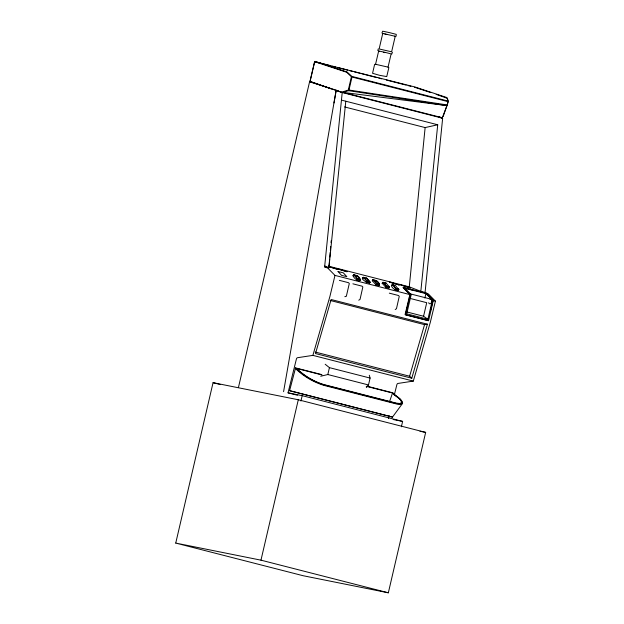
<?xml version="1.0" encoding="UTF-8"?>
<svg xmlns="http://www.w3.org/2000/svg" width="624" height="624" viewBox="0 0 624 624"><rect width="100%" height="100%" fill="white"/><g stroke="black" fill="none" stroke-linecap="round" stroke-linejoin="round"><path stroke-width="0.94" d="M354.034 274.88L357.279 278.46L360.142 279.193L356.889 275.613C348.621 272.197 356.008 281.479 359.728 280.722C361.585 279.341 357.295 274.303 356.179 276.042M363.659 277.345L366.912 280.925L369.767 281.658L366.522 278.078C352.638 275.87 379.205 290.254 366.405 278.062M379.345 285.176C380.149 283.756 376.506 279.295 375.437 280.979M389.236 287.711L389.415 286.868L386.045 283.085L382.988 282.29L382.387 282.789M398.759 289.692L395.398 285.48L392.34 284.692C388.908 286.338 397.808 292.672 398.759 289.692C395.327 291.782 393.385 281.642 391.49 285.753M333.973 102.968L336.188 90.215L309.574 81.822L238.423 387.574M352.981 275.886L353.831 274.825L357.185 278.608L360.227 279.443L359.689 280.472M379.525 284.333L378.986 285.659L375.968 284.848L372.31 280.722M389.415 286.868L388.885 288.194L385.858 287.383L382.2 283.257M395.795 288.545L398.736 289.318L398.206 290.339M329.628 259.093L328.887 267.79L324.644 266.705L327.889 268.219L334.987 275.402L409.898 294.59L405.062 314.605L428.15 320.518M329.792 257.166L330.205 252.33M330.369 250.396L330.704 246.535M331.032 242.674L331.196 240.739M324.613 267.01L342.217 92.516L310.011 81.455L314.621 61.667L414.991 86.993L446.917 97.555L448.063 101.049L351.827 76.393L347.045 71.963L314.987 61.37L314.621 61.667L346.671 72.267L351.406 76.729L348.301 90.059L342.069 92.056M439.202 116.938L442.65 118.248L425.077 292.438L428.329 293.951L435.427 301.135L430.279 322.436L413.314 381.1L398.003 383.44A1.583 1.022 -75.6 0 0 396.841 384.758L394.282 395.093M420.826 291.353L409.274 286.845L425.131 127.577L437.72 124.777L420.826 291.353L425.077 292.438M345.79 101.221L328.895 267.797L324.878 265.996M396.123 36.254L396.256 34.359L389.54 32.635L382.699 31.2L381.95 33.017M357.365 278.717L356.866 279.989M360.266 279.443L360.001 280.246M363.418 277.298L366.998 281.182L366.499 282.454M369.361 283.187L369.892 281.861L369.626 282.719M373.292 279.817L376.537 283.39L379.4 284.123L376.147 280.55C368.02 277.898 378.706 282.337 376.132 284.926M379.259 285.184L379.525 284.38M382.13 283.358L382.988 282.29L386.521 286.182L386.022 287.461M395.881 288.584L395.382 289.856M398.783 289.31L398.51 290.113M175.742 543.083L213.065 382.676L298.295 399.758L425.662 432.393L388.339 592.8L303.108 575.718L175.742 543.083L260.972 560.165L388.339 592.8M331.274 88.873L310.011 81.455L314.668 61.659L330.704 65.77M348.964 90.028L351.991 77.025L448.048 101.634L447.275 104.965L348.964 90.028L348.582 90.667L342.264 92.508L337.685 90.987M374.65 64.303L372.559 73.289L379.54 75.309L386.747 76.596L388.861 67.548M377.832 50.63L378.245 48.922M376.295 64.506L375.562 64.28L378.667 50.996L384.961 52.315L391.131 53.898L388.034 67.181M382.738 33.454L379.127 48.961L391.622 51.808L395.226 36.301L382.762 33.4L383.464 33.68M260.972 560.165L298.295 399.758M300.947 401.045L302.195 395.671L402.628 421.403L401.38 426.777M392.426 52.229L391.724 54.101M320.697 376.241L327.826 374.533L329.433 367.645L325.174 364.244M366.335 387.582L368.488 384.953L370.094 378.066L369.299 375.258M410.233 294.403L405.475 314.839L428.563 320.759L433.321 300.323L426.215 293.225L403.127 287.305L410.233 294.403L411.177 294.645L406.715 313.841L427.908 319.27L432.377 300.082L425.903 293.615L404.711 288.179L411.177 294.645M427.908 319.27L423.571 316.243L426.722 302.695L411.06 298.678M424.866 298.038L425.903 293.615M334.987 275.402L329.846 296.704L312.881 355.368L297.562 357.708A1.583 1.022 -75.6 0 0 296.408 359.026L288.038 392.831L297.422 395.234M430.349 311.423L432.978 300.511L432.065 299.52M388.276 415.974L392.488 417.105L289.591 390.679L295.573 367.895L321.04 374.416M388.471 418.564L389.173 415.748M411.785 378.23L409.625 376.233L424.546 324.644L427.417 324.184L411.785 378.23L315.494 353.558L331.126 299.512L427.417 324.184M356.71 279.919L357.287 278.678M366.335 282.383L366.912 281.143M375.968 284.848L376.545 283.616M385.858 287.383L386.435 286.151M389.509 401.747L392.527 393.019L366.226 386.279M348.582 90.667L447.026 105.62L442.135 118.092M443.149 116.594L448.258 101.54L447.392 98.35L436.168 94.38M389.15 287.719L389.423 286.915L386.521 286.182M375.562 64.28L388.058 67.127M395.226 36.301L394.43 36.239M346.32 296.361L349.307 283.507L348.512 282.695L339.37 280.355M395.686 288.904L395.218 289.786M356.873 275.66L356.538 276.253M366.499 278.132L366.163 278.725M376.132 280.597L375.796 281.19M385.336 283.514L385.928 283.062L385.687 283.725M356.515 279.778L357.185 278.608M362.606 278.359L363.464 277.29M366.14 282.243L366.818 281.073M372.239 280.823L373.09 279.755M375.773 284.716L376.451 283.546M385.663 287.251L386.342 286.081M395.023 289.645L395.702 288.475M356.343 276.12L356.772 275.59M375.601 281.05L376.03 280.527M385.499 283.585L385.928 283.062M392.473 417.113L402.605 403.338C401.911 399.196 396.864 397.519 394.407 394.563M402.605 403.338L400.787 404.477L396.981 404.095L323.864 385.359C313.115 382.013 303.217 376.108 295.144 368.246M353.246 275.41L353.792 274.872M362.879 277.883L363.425 277.345M372.505 280.348L373.058 279.809M382.403 282.883L382.949 282.344M391.763 285.285L392.34 284.692M372.497 280.254L373.051 279.763M353.496 274.989L356.569 275.777M363.129 277.462L365.344 278M372.754 279.926L374.977 280.465M382.652 282.461L384.868 283M360.251 279.825L357.178 279.037M369.876 282.29L366.803 281.502M379.431 284.77L376.436 283.975M389.399 287.297L386.326 286.51M310.011 81.455L310.206 81.908M358.769 300.199L360.04 299.403L362.833 286.978L362.037 286.166L352.895 283.819M395.195 309.535L396.466 308.732L399.259 296.306L398.463 295.495L389.321 293.155M447.026 105.62L342.794 92.344L442.502 117.796M288.038 392.831L302.195 395.671M393.19 419.515L402.628 421.403M419.983 431.254L425.662 432.393M400.772 284.965L410.53 287.898M410.428 287.882L400.834 284.989M383.378 52.291L384.821 52.634M384.86 34.055L386.747 34.523M332.592 66.253L335.423 66.979M337.311 67.462L347.685 70.122M349.573 70.606L352.404 71.331M354.292 71.815L359.954 73.265M361.842 73.749L376.935 77.618M378.823 78.101L381.654 78.827M386.365 80.036L406.185 85.114M408.065 85.597L410.896 86.323M442.65 118.248L342.217 92.516L336.188 90.215L283.585 391.677M341.539 100.129L437.72 124.777M344.518 106.922L425.131 127.577M328.388 266.128L409.274 286.845M328.567 266.534L337.389 269.24L328.52 266.62M392.8 285.035L394.228 285.402M408.634 289.084L403.088 287.664L409.898 294.59M410.483 289.552L414.172 290.503M424.328 293.101L426.176 293.576M389.29 286.658L386.435 285.925L383.183 282.352M398.65 289.06L395.795 288.327L392.543 284.747M366.998 281.182L369.853 281.915M376.623 283.647L379.486 284.38M431.02 299.169L409.25 293.592A2.402 1.552 -75.6 0 1 409.679 293.966M432.377 300.082L433.321 300.323M432.978 300.511L435.427 301.135M406.981 311.992L423.571 316.243M330.151 300.456L424.546 324.644M315.229 352.045L409.625 376.233M312.881 355.368L413.314 381.1M329.433 367.645L370.094 378.066M327.826 374.533L368.488 384.953M367.255 386.256L392.722 392.785C395.515 396.295 401.474 398.096 402.457 402.831L400.67 403.954L396.958 403.58L323.911 384.86C313.279 381.56 303.545 375.656 295.573 367.895M322.078 374.962L296.712 368.464C304.247 375.804 313.466 381.35 323.505 384.47L396.419 403.159L399.929 403.517L401.63 402.441C400.725 398.003 395.14 396.302 392.527 393.019M289.591 390.679L387.379 415.732M213.065 382.676L220.522 384.587M415.194 87.438L414.671 87.29L430.693 92.57M378.643 51.051L379.369 51.277M439.397 117.187L441.223 117.796M426.254 293.639L426.777 294.083M429.094 296.392L427.83 295.074L431.168 298.553M392.722 392.785L392.933 393.307M429.928 299.239A2.402 1.552 -75.6 0 1 431.792 300.394A2.402 1.552 -75.6 0 1 430.693 303.482A2.402 1.552 -75.6 0 1 428.696 302.695M409.968 294.575A2.402 1.552 -75.6 0 1 409.976 296.15M409.695 296.938A2.402 1.552 -75.6 0 1 409.266 297.586M345.626 296.299A1.069 0.819 -78.7 0 1 344.815 296.65M338.052 271.518L341.546 275.363L346.85 276.682L343.325 272.867L338.052 271.518M337.334 268.78L346.975 271.705L337.334 268.78M389.633 282.103L399.298 285.02L389.633 282.103"/></g></svg>
